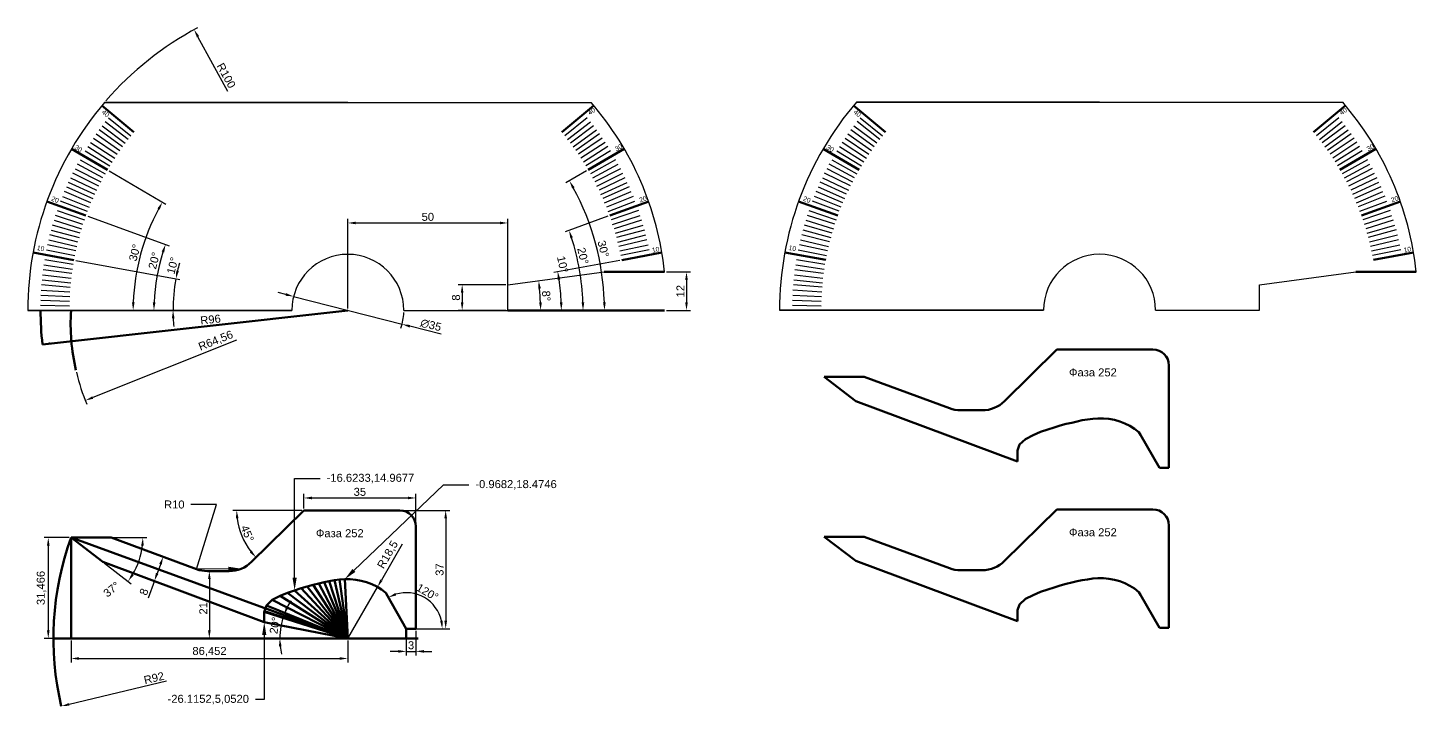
# Model space of a CAD drawing. Header units: millimetres. Extents: x 584 to 1018, y 659 to 871.
import ezdxf
from ezdxf import colors
from ezdxf.entities.mleader import LeaderData, LeaderLine
from ezdxf.math import Vec2, Vec3

# ---------------------------------------------------------------- set-up
doc = ezdxf.new("R2010")
doc.units = ezdxf.units.MM
doc.header["$PDMODE"] = 35
doc.styles.get("Standard").update_dxf_attribs({"font": 'arial.ttf'})
doc.dimstyles.new('ISO-25', dxfattribs={"dimtxt": 2.5, "dimasz": 2.5, "dimexe": 1.25, "dimexo": 0.625, "dimtad": 1, "dimtxsty": 'Standard', "dimcen": 2.5, "dimadec": 0, "dimazin": 0, "dimtfac": 1, "dimtmove": 0, "dimatfit": 3, "dimfxl": 1, "dimarcsym": 0})

# ---------------------------------------------------------------- blocks, each defined once
blk = doc.blocks.new('*D14')
at = {"color": 0, "lineweight": -2, "transparency": 16777216}
for p, q in [((670.39, 720.43), (670.39, 724.92)), ((705.39, 715.43), (705.39, 724.92)), ((672.89, 723.67), (702.89, 723.67))]:
    blk.add_line(p, q, dxfattribs=at)
at = {"color": 0, "lineweight": 50, "transparency": 16777216}
for points in [[(672.89, 724.09), (672.89, 723.25), (670.39, 723.67)], [(702.89, 724.09), (702.89, 723.25), (705.39, 723.67)]]:
    blk.add_solid(points, dxfattribs=at)
at = {"layer": 'Defpoints', "color": 0, "lineweight": 50, "transparency": 16777216}
for p in [(705.39, 723.67), (670.39, 719.8), (705.39, 714.8)]:
    blk.add_point(p, dxfattribs=at)
at = {"color": 0, "lineweight": 50, "transparency": 16777216, "insert": (687.89, 725.57), "char_height": 2.5, "attachment_point": 5}
blk.add_mtext('35', dxfattribs=at)
blk = doc.blocks.new('*D15')
at = {"color": 0, "lineweight": -2, "transparency": 16777216}
for p, q in [((701.13, 709.22), (694.64, 697.99)), ((684.13, 679.8), (693.39, 695.82))]:
    blk.add_line(p, q, dxfattribs=at)
at = {"color": 0, "lineweight": 50, "transparency": 16777216}
blk.add_solid([(694.28, 698.2), (695, 697.78), (693.39, 695.82)], dxfattribs=at)
at = {"layer": 'Defpoints', "color": 0, "lineweight": 50, "transparency": 16777216}
for p in [(693.39, 695.82), (684.13, 679.8)]:
    blk.add_point(p, dxfattribs=at)
at = {"color": 0, "lineweight": 50, "transparency": 16777216, "insert": (696.74, 705.88), "char_height": 2.5, "attachment_point": 5, "rotation": 59.9839}
blk.add_mtext('R18,5', dxfattribs=at)
blk = doc.blocks.new('*D16')
at = {"color": 0, "lineweight": -2, "transparency": 16777216}
blk.add_line((627.51, 666.38), (597.05, 659.16), dxfattribs=at)
at = {"color": 0, "lineweight": 50, "transparency": 16777216}
blk.add_solid([(596.95, 659.57), (597.14, 658.76), (594.62, 658.59)], dxfattribs=at)
at = {"layer": 'Defpoints', "color": 0, "lineweight": 50, "transparency": 16777216}
for p in [(684.13, 679.8), (594.62, 658.59)]:
    blk.add_point(p, dxfattribs=at)
at = {"color": 0, "lineweight": 50, "transparency": 16777216, "insert": (623.57, 667.4), "char_height": 2.5, "attachment_point": 5, "rotation": 13.3341}
blk.add_mtext('R92', dxfattribs=at)
blk = doc.blocks.new('*D19')
at = {"color": 0, "lineweight": -2, "transparency": 16777216}
for p, q in [((597.68, 679.18), (597.68, 672.25)), ((684.13, 679.18), (684.13, 672.25)), ((600.18, 673.5), (681.63, 673.5))]:
    blk.add_line(p, q, dxfattribs=at)
at = {"color": 0, "lineweight": 50, "transparency": 16777216}
for points in [[(600.18, 673.92), (600.18, 673.09), (597.68, 673.5)], [(681.63, 673.92), (681.63, 673.09), (684.13, 673.5)]]:
    blk.add_solid(points, dxfattribs=at)
at = {"layer": 'Defpoints', "color": 0, "lineweight": 50, "transparency": 16777216}
for p in [(597.68, 679.8), (684.13, 679.8), (684.13, 673.5)]:
    blk.add_point(p, dxfattribs=at)
at = {"color": 0, "lineweight": 50, "transparency": 16777216, "insert": (640.91, 675.63), "char_height": 2.5, "attachment_point": 5}
blk.add_mtext('86,452', dxfattribs=at)
blk = doc.blocks.new('*D22')
at = {"color": 0, "lineweight": -2, "transparency": 16777216}
for p, q in [((624.08, 706.14), (627.61, 704.85)), ((625.58, 702.93), (624.56, 700.11)), ((621.34, 698.62), (624.88, 697.33)), ((623.7, 697.76), (621.72, 692.32))]:
    blk.add_line(p, q, dxfattribs=at)
at = {"color": 0, "lineweight": 50, "transparency": 16777216}
for points in [[(625.19, 703.07), (625.98, 702.78), (626.44, 705.28)], [(624.17, 700.25), (624.95, 699.96), (623.7, 697.76)]]:
    blk.add_solid(points, dxfattribs=at)
at = {"layer": 'Defpoints', "color": 0, "lineweight": 50, "transparency": 16777216}
for p in [(623.49, 706.35), (620.75, 698.83), (623.7, 697.76)]:
    blk.add_point(p, dxfattribs=at)
at = {"color": 0, "lineweight": 50, "transparency": 16777216, "insert": (620.43, 694.34), "char_height": 2.5, "attachment_point": 5, "rotation": 69.9977}
blk.add_mtext('8', dxfattribs=at)
blk = doc.blocks.new('*D25')
at = {"color": 0, "lineweight": -2, "transparency": 16777216}
for p, q in [((610.78, 711.27), (621.35, 711.27)), ((608.09, 703.31), (616.48, 696.88))]:
    blk.add_line(p, q, dxfattribs=at)
blk.add_arc((597.68, 711.27), 22.42, 328.9669, 353.606, dxfattribs=at)
at = {"color": 0, "lineweight": 50, "transparency": 16777216}
for points in [[(619.55, 708.8), (620.38, 708.75), (620.1, 711.27)], [(617.24, 699.48), (616.55, 699.95), (615.49, 697.64)]]:
    blk.add_solid(points, dxfattribs=at)
at = {"layer": 'Defpoints', "color": 0, "lineweight": 50, "transparency": 16777216}
for p in [(597.68, 711.27), (597.68, 711.27), (610.16, 711.27), (607.59, 703.69), (619.57, 706.43)]:
    blk.add_point(p, dxfattribs=at)
at = {"color": 0, "lineweight": 50, "transparency": 16777216, "insert": (610.3, 695.09), "char_height": 2.5, "attachment_point": 5, "rotation": 37.9591}
blk.add_mtext('37°', dxfattribs=at)
blk = doc.blocks.new('*D26')
at = {"color": 0, "lineweight": -2, "transparency": 16777216}
for start, end in [(146.5185, 153.2592), (160, 180), (186.7407, 193.4815)]:
    blk.add_arc((684.13, 679.8), 21.26, start, end, dxfattribs=at)
at = {"color": 0, "lineweight": 50, "transparency": 16777216}
for points in [[(665.53, 689.21), (664.76, 689.54), (664.16, 687.08)], [(662.6, 677.28), (663.44, 677.33), (662.87, 679.8)]]:
    blk.add_solid(points, dxfattribs=at)
at = {"layer": 'Defpoints', "color": 0, "lineweight": 50, "transparency": 16777216}
for p in [(597.68, 711.27), (663.45, 684.71), (597.68, 679.8), (684.13, 679.8), (684.13, 679.8)]:
    blk.add_point(p, dxfattribs=at)
at = {"color": 0, "lineweight": 50, "transparency": 16777216, "insert": (661.32, 683.83), "char_height": 2.5, "attachment_point": 5, "rotation": 80}
blk.add_mtext('20°', dxfattribs=at)
blk = doc.blocks.new('*D28')
at = {"color": 0, "lineweight": -2, "transparency": 16777216}
for p, q in [((597.06, 711.27), (589.29, 711.27)), ((590.54, 708.77), (590.54, 682.3)), ((597.06, 679.8), (589.29, 679.8))]:
    blk.add_line(p, q, dxfattribs=at)
at = {"color": 0, "lineweight": 50, "transparency": 16777216}
for points in [[(590.13, 708.77), (590.96, 708.77), (590.54, 711.27)], [(590.13, 682.3), (590.96, 682.3), (590.54, 679.8)]]:
    blk.add_solid(points, dxfattribs=at)
at = {"layer": 'Defpoints', "color": 0, "lineweight": 50, "transparency": 16777216}
for p in [(597.68, 711.27), (590.54, 679.8), (597.69, 679.8)]:
    blk.add_point(p, dxfattribs=at)
at = {"color": 0, "lineweight": 50, "transparency": 16777216, "insert": (588.42, 695.54), "char_height": 2.5, "attachment_point": 5, "rotation": 90}
blk.add_mtext('31,466', dxfattribs=at)
blk = doc.blocks.new('*D29')
at = {"color": 0, "lineweight": -2, "transparency": 16777216}
for p, q in [((642.57, 700.81), (639.62, 700.81)), ((640.87, 698.31), (640.87, 682.3)), ((642.57, 679.8), (639.62, 679.8))]:
    blk.add_line(p, q, dxfattribs=at)
at = {"color": 0, "lineweight": 50, "transparency": 16777216}
for points in [[(640.45, 698.31), (641.28, 698.31), (640.87, 700.81)], [(640.45, 682.3), (641.28, 682.3), (640.87, 679.8)]]:
    blk.add_solid(points, dxfattribs=at)
at = {"layer": 'Defpoints', "color": 0, "lineweight": 50, "transparency": 16777216}
for p in [(643.2, 700.81), (640.87, 679.8), (643.2, 679.8)]:
    blk.add_point(p, dxfattribs=at)
at = {"color": 0, "lineweight": 50, "transparency": 16777216, "insert": (638.99, 689.19), "char_height": 2.5, "attachment_point": 5, "rotation": 90}
blk.add_mtext('21', dxfattribs=at)
blk = doc.blocks.new('*D30')
at = {"color": 0, "lineweight": -2, "transparency": 16777216}
blk.add_line((669.77, 719.8), (648.16, 719.8), dxfattribs=at)
blk.add_arc((670.39, 719.8), 20.98, 186.8315, 217.7675, dxfattribs=at)
at = {"color": 0, "lineweight": 50, "transparency": 16777216}
for points in [[(649.14, 717.28), (649.98, 717.33), (649.41, 719.8)], [(654.12, 707.23), (653.49, 706.68), (655.45, 705.07)]]:
    blk.add_solid(points, dxfattribs=at)
at = {"layer": 'Defpoints', "color": 0, "lineweight": 50, "transparency": 16777216}
for p in [(670.39, 719.8), (670.39, 719.8), (700.39, 719.8), (650.11, 714.42), (654.05, 703.69)]:
    blk.add_point(p, dxfattribs=at)
at = {"color": 0, "lineweight": 50, "transparency": 16777216, "insert": (652.73, 712.56), "char_height": 2.5, "attachment_point": 5, "rotation": 292.2995}
blk.add_mtext('45°', dxfattribs=at)
blk = doc.blocks.new('*D31')
at = {"color": 0, "lineweight": -2, "transparency": 16777216}
blk.add_line((646.67, 850.74), (637.32, 867.83), dxfattribs=at)
blk.add_arc((684.13, 782.3), 100, 117.9794, 139.1003, dxfattribs=at)
at = {"color": 0, "lineweight": 50, "transparency": 16777216}
blk.add_solid([(637.69, 868.03), (636.95, 867.63), (636.12, 870.02)], dxfattribs=at)
at = {"layer": 'Defpoints', "color": 0, "lineweight": 50, "transparency": 16777216}
for p in [(636.12, 870.02), (684.13, 782.3)]:
    blk.add_point(p, dxfattribs=at)
at = {"color": 0, "lineweight": 50, "transparency": 16777216, "insert": (646.14, 855.67), "char_height": 2.5, "attachment_point": 5, "rotation": 298.6956}
blk.add_mtext('R100', dxfattribs=at)
blk = doc.blocks.new('*D32')
at = {"color": 0, "lineweight": -2, "transparency": 16777216}
blk.add_line((645.03, 777.94), (591.21, 771.94), dxfattribs=at)
at = {"color": 0, "lineweight": 50, "transparency": 16777216}
blk.add_solid([(591.16, 772.36), (591.26, 771.53), (588.73, 771.67)], dxfattribs=at)
at = {"layer": 'Defpoints', "color": 0, "lineweight": 50, "transparency": 16777216}
for p in [(684.13, 782.3), (588.73, 771.67)]:
    blk.add_point(p, dxfattribs=at)
at = {"color": 0, "lineweight": 50, "transparency": 16777216, "insert": (641.23, 779.43), "char_height": 2.5, "attachment_point": 5, "rotation": 6.362}
blk.add_mtext('R96', dxfattribs=at)
blk = doc.blocks.new('*D34')
at = {"color": 0, "lineweight": -2, "transparency": 16777216}
blk.add_line((649.32, 772.96), (604.45, 755.06), dxfattribs=at)
blk.add_arc((662.09, 778.05), 64.56, 193.5183, 202.8576, dxfattribs=at)
at = {"color": 0, "lineweight": 50, "transparency": 16777216}
blk.add_solid([(604.29, 755.44), (604.6, 754.67), (602.13, 754.13)], dxfattribs=at)
at = {"layer": 'Defpoints', "color": 0, "lineweight": 50, "transparency": 16777216}
for p in [(662.09, 778.05), (602.13, 754.13)]:
    blk.add_point(p, dxfattribs=at)
at = {"color": 0, "lineweight": 50, "transparency": 16777216, "insert": (642.92, 772.7), "char_height": 2.5, "attachment_point": 5, "rotation": 21.7483}
blk.add_mtext('R64,56', dxfattribs=at)
blk = doc.blocks.new('*D35')
at = {"color": 0, "lineweight": -2, "transparency": 16777216}
for p, q in [((664.76, 787.27), (662.34, 787.89)), ((667.18, 786.65), (701.09, 777.96)), ((713.26, 774.84), (703.51, 777.34))]:
    blk.add_line(p, q, dxfattribs=at)
blk.add_arc((684.13, 782.3), 17.5, 341.5393, 357.9537, dxfattribs=at)
at = {"color": 0, "lineweight": 50, "transparency": 16777216}
for points in [[(664.86, 787.67), (664.66, 786.86), (667.18, 786.65)], [(703.61, 777.74), (703.41, 776.94), (701.09, 777.96)]]:
    blk.add_solid(points, dxfattribs=at)
at = {"layer": 'Defpoints', "color": 0, "lineweight": 50, "transparency": 16777216}
for p in [(667.18, 786.65), (701.09, 777.96)]:
    blk.add_point(p, dxfattribs=at)
at = {"color": 0, "lineweight": 50, "transparency": 16777216, "insert": (710.09, 777.69), "char_height": 2.5, "attachment_point": 5, "rotation": 345.6319}
blk.add_mtext('∅35', dxfattribs=at)
blk = doc.blocks.new('*D36')
at = {"color": 0, "lineweight": -2, "transparency": 16777216}
for p, q in [((684.13, 782.93), (684.13, 810.86)), ((686.63, 809.61), (731.63, 809.61)), ((734.13, 782.93), (734.13, 810.86))]:
    blk.add_line(p, q, dxfattribs=at)
at = {"color": 0, "lineweight": 50, "transparency": 16777216}
for points in [[(686.63, 810.03), (686.63, 809.19), (684.13, 809.61)], [(731.63, 810.03), (731.63, 809.19), (734.13, 809.61)]]:
    blk.add_solid(points, dxfattribs=at)
at = {"layer": 'Defpoints', "color": 0, "lineweight": 50, "transparency": 16777216}
for p in [(734.13, 809.61), (684.13, 782.3), (734.13, 782.3)]:
    blk.add_point(p, dxfattribs=at)
at = {"color": 0, "lineweight": 50, "transparency": 16777216, "insert": (709.13, 811.51), "char_height": 2.5, "attachment_point": 5}
blk.add_mtext('50', dxfattribs=at)
blk = doc.blocks.new('*D37')
at = {"color": 0, "lineweight": -2, "transparency": 16777216}
for p, q in [((733.51, 790.3), (718.61, 790.3)), ((719.86, 787.8), (719.86, 784.8)), ((733.51, 782.3), (718.61, 782.3))]:
    blk.add_line(p, q, dxfattribs=at)
at = {"color": 0, "lineweight": 50, "transparency": 16777216}
for points in [[(719.44, 787.8), (720.27, 787.8), (719.86, 790.3)], [(719.44, 784.8), (720.27, 784.8), (719.86, 782.3)]]:
    blk.add_solid(points, dxfattribs=at)
at = {"layer": 'Defpoints', "color": 0, "lineweight": 50, "transparency": 16777216}
for p in [(734.13, 790.3), (719.86, 782.3), (734.13, 782.3)]:
    blk.add_point(p, dxfattribs=at)
at = {"color": 0, "lineweight": 50, "transparency": 16777216, "insert": (717.95, 786.3), "char_height": 2.5, "attachment_point": 5, "rotation": 90}
blk.add_mtext('8', dxfattribs=at)
blk = doc.blocks.new('*D42')
at = {"color": 0, "lineweight": -2, "transparency": 16777216}
blk.add_arc((673.99, 782.3), 70.38, 2.0353, 5.5418, dxfattribs=at)
at = {"color": 0, "lineweight": 50, "transparency": 16777216}
for points in [[(743.63, 789.05), (744.46, 789.15), (743.76, 791.58)], [(744.75, 784.81), (743.91, 784.8), (744.38, 782.3)]]:
    blk.add_solid(points, dxfattribs=at)
at = {"layer": 'Defpoints', "color": 0, "lineweight": 50, "transparency": 16777216}
for p in [(764.21, 794.3), (734.13, 790.3), (744.1, 788.5), (734.13, 782.3), (783.08, 782.3)]:
    blk.add_point(p, dxfattribs=at)
at = {"color": 0, "lineweight": 50, "transparency": 16777216, "insert": (746.14, 786.81), "char_height": 2.5, "attachment_point": 5, "rotation": 273.5706}
blk.add_mtext('8°', dxfattribs=at)
blk = doc.blocks.new('*D43')
at = {"color": 0, "lineweight": -2, "transparency": 16777216}
for p, q in [((783.7, 794.3), (791.2, 794.3)), ((789.95, 791.8), (789.95, 784.8)), ((783.7, 782.3), (791.2, 782.3))]:
    blk.add_line(p, q, dxfattribs=at)
at = {"color": 0, "lineweight": 50, "transparency": 16777216}
for points in [[(789.54, 791.8), (790.37, 791.8), (789.95, 794.3)], [(789.54, 784.8), (790.37, 784.8), (789.95, 782.3)]]:
    blk.add_solid(points, dxfattribs=at)
at = {"layer": 'Defpoints', "color": 0, "lineweight": 50, "transparency": 16777216}
for p in [(783.08, 794.3), (783.08, 782.3), (789.95, 782.3)]:
    blk.add_point(p, dxfattribs=at)
at = {"color": 0, "lineweight": 50, "transparency": 16777216, "insert": (788.07, 788.3), "char_height": 2.5, "attachment_point": 5, "rotation": 90}
blk.add_mtext('12', dxfattribs=at)
blk = doc.blocks.new('*D44')
at = {"color": 0, "lineweight": -2, "transparency": 16777216}
blk.add_line((769.09, 797.92), (748.52, 794.14), dxfattribs=at)
blk.add_arc((684.13, 782.3), 66.71, 2.1472, 8.2701, dxfattribs=at)
at = {"color": 0, "lineweight": 50, "transparency": 16777216}
for points in [[(749.74, 791.83), (750.57, 791.97), (749.75, 794.37)], [(751.22, 784.81), (750.39, 784.8), (750.85, 782.3)]]:
    blk.add_solid(points, dxfattribs=at)
at = {"layer": 'Defpoints', "color": 0, "lineweight": 50, "transparency": 16777216}
for p in [(782.25, 800.34), (769.7, 798.03), (750.73, 786.34), (734.13, 782.3), (783.08, 782.3)]:
    blk.add_point(p, dxfattribs=at)
at = {"color": 0, "lineweight": 50, "transparency": 16777216, "insert": (751.23, 796.66), "char_height": 2.5, "attachment_point": 5, "rotation": 282.0767}
blk.add_mtext('10°', dxfattribs=at)
blk = doc.blocks.new('*D45')
at = {"color": 0, "lineweight": -2, "transparency": 16777216}
blk.add_line((765.36, 811.69), (752.07, 806.88), dxfattribs=at)
blk.add_arc((684.13, 782.3), 73.5, 1.949, 17.9385, dxfattribs=at)
at = {"color": 0, "lineweight": 50, "transparency": 16777216}
for points in [[(753.66, 804.81), (754.45, 805.08), (753.25, 807.31)], [(758.01, 784.81), (757.17, 784.8), (757.63, 782.3)]]:
    blk.add_solid(points, dxfattribs=at)
at = {"layer": 'Defpoints', "color": 0, "lineweight": 50, "transparency": 16777216}
for p in [(778.17, 816.32), (765.95, 811.9), (757.14, 790.79), (734.13, 782.3), (783.08, 782.3)]:
    blk.add_point(p, dxfattribs=at)
at = {"color": 0, "lineweight": 50, "transparency": 16777216, "insert": (757.59, 799.32), "char_height": 2.5, "attachment_point": 5, "rotation": 283.0418}
blk.add_mtext('20°', dxfattribs=at)
blk = doc.blocks.new('*D46')
at = {"color": 0, "lineweight": -2, "transparency": 16777216}
blk.add_line((758.71, 825.89), (752.29, 822.14), dxfattribs=at)
blk.add_arc((684.13, 782.3), 80.19, 1.7862, 28.5186, dxfattribs=at)
at = {"color": 0, "lineweight": 50, "transparency": 16777216}
for points in [[(754.23, 820.39), (754.96, 820.8), (753.37, 822.77)], [(764.71, 784.81), (763.87, 784.8), (764.33, 782.3)]]:
    blk.add_solid(points, dxfattribs=at)
at = {"layer": 'Defpoints', "color": 0, "lineweight": 50, "transparency": 16777216}
for p in [(770.47, 832.76), (759.25, 826.2), (759.39, 810), (734.13, 782.3), (783.08, 782.3)]:
    blk.add_point(p, dxfattribs=at)
at = {"color": 0, "lineweight": 50, "transparency": 16777216, "insert": (763.95, 801.51), "char_height": 2.5, "attachment_point": 5, "rotation": 283.5279}
blk.add_mtext('30°', dxfattribs=at)
blk = doc.blocks.new('*D47')
at = {"color": 0, "lineweight": -2, "transparency": 16777216}
blk.add_line((599.18, 797.92), (631.65, 791.95), dxfattribs=at)
for start, end in [(164.3365, 166.9596), (169.5827, 180), (182.6231, 185.2462)]:
    blk.add_arc((684.13, 782.3), 54.61, start, end, dxfattribs=at)
at = {"color": 0, "lineweight": 50, "transparency": 16777216}
for points in [[(631.34, 794.54), (630.52, 794.71), (630.42, 792.18)], [(629.16, 779.79), (630, 779.81), (629.52, 782.3)]]:
    blk.add_solid(points, dxfattribs=at)
at = {"layer": 'Defpoints', "color": 0, "lineweight": 50, "transparency": 16777216}
for p in [(585.78, 800.39), (598.57, 798.03), (629.62, 785.61), (584.13, 782.3), (666.63, 782.3)]:
    blk.add_point(p, dxfattribs=at)
at = {"color": 0, "lineweight": 50, "transparency": 16777216, "insert": (629.38, 796.29), "char_height": 2.5, "attachment_point": 5, "rotation": 75.6751}
blk.add_mtext('10°', dxfattribs=at)
blk = doc.blocks.new('*D48')
at = {"color": 0, "lineweight": -2, "transparency": 16777216}
blk.add_line((602.91, 811.69), (628.35, 802.48), dxfattribs=at)
blk.add_arc((684.13, 782.3), 60.57, 162.4773, 177.6351, dxfattribs=at)
at = {"color": 0, "lineweight": 50, "transparency": 16777216}
for points in [[(625.98, 800.67), (626.77, 800.41), (627.17, 802.91)], [(624.03, 784.79), (623.2, 784.81), (623.56, 782.3)]]:
    blk.add_solid(points, dxfattribs=at)
at = {"layer": 'Defpoints', "color": 0, "lineweight": 50, "transparency": 16777216}
for p in [(590.1, 816.32), (602.32, 811.9), (623.97, 789.3), (584.13, 782.3), (666.63, 782.3)]:
    blk.add_point(p, dxfattribs=at)
at = {"color": 0, "lineweight": 50, "transparency": 16777216, "insert": (623.62, 797.84), "char_height": 2.5, "attachment_point": 5, "rotation": 75.5974}
blk.add_mtext('20°', dxfattribs=at)
blk = doc.blocks.new('*D49')
at = {"color": 0, "lineweight": -2, "transparency": 16777216}
blk.add_line((609.56, 825.89), (627.3, 815.52), dxfattribs=at)
blk.add_arc((684.13, 782.3), 67.08, 151.8307, 177.8644, dxfattribs=at)
at = {"color": 0, "lineweight": 50, "transparency": 16777216}
for points in [[(624.64, 814.17), (625.37, 813.77), (626.22, 816.15)], [(617.52, 784.8), (616.69, 784.81), (617.06, 782.3)]]:
    blk.add_solid(points, dxfattribs=at)
at = {"layer": 'Defpoints', "color": 0, "lineweight": 50, "transparency": 16777216}
for p in [(597.8, 832.76), (609.02, 826.2), (621.18, 805.47), (584.13, 782.3), (666.63, 782.3)]:
    blk.add_point(p, dxfattribs=at)
at = {"color": 0, "lineweight": 50, "transparency": 16777216, "insert": (617.55, 800.33), "char_height": 2.5, "attachment_point": 5, "rotation": 74.8476}
blk.add_mtext('30°', dxfattribs=at)
blk = doc.blocks.new('*D104')
at = {"color": 0, "lineweight": -2, "transparency": 16777216}
for p, q in [((702.39, 682.18), (702.39, 674.48)), ((705.39, 682.18), (705.39, 674.48)), ((699.89, 675.73), (697.39, 675.73)), ((702.39, 675.73), (705.39, 675.73)), ((707.89, 675.73), (710.39, 675.73))]:
    blk.add_line(p, q, dxfattribs=at)
at = {"color": 0, "lineweight": 50, "transparency": 16777216}
for points in [[(699.89, 676.14), (699.89, 675.31), (702.39, 675.73)], [(707.89, 676.14), (707.89, 675.31), (705.39, 675.73)]]:
    blk.add_solid(points, dxfattribs=at)
at = {"layer": 'Defpoints', "color": 0, "lineweight": 50, "transparency": 16777216}
for p in [(702.39, 682.8), (705.39, 682.8), (705.39, 675.73)]:
    blk.add_point(p, dxfattribs=at)
at = {"color": 0, "lineweight": 50, "transparency": 16777216, "insert": (703.89, 677.63), "char_height": 2.5, "attachment_point": 5}
blk.add_mtext('3', dxfattribs=at)
blk = doc.blocks.new('*D105')
at = {"color": 0, "lineweight": -2, "transparency": 16777216}
for p, q in [((701.02, 719.8), (715.96, 719.8)), ((714.71, 717.3), (714.71, 685.3)), ((703.02, 682.8), (715.96, 682.8))]:
    blk.add_line(p, q, dxfattribs=at)
at = {"color": 0, "lineweight": 50, "transparency": 16777216}
for points in [[(714.29, 717.3), (715.13, 717.3), (714.71, 719.8)], [(714.29, 685.3), (715.13, 685.3), (714.71, 682.8)]]:
    blk.add_solid(points, dxfattribs=at)
at = {"layer": 'Defpoints', "color": 0, "lineweight": 50, "transparency": 16777216}
for p in [(700.39, 719.8), (702.39, 682.8), (714.71, 682.8)]:
    blk.add_point(p, dxfattribs=at)
at = {"color": 0, "lineweight": 50, "transparency": 16777216, "insert": (712.81, 701.3), "char_height": 2.5, "attachment_point": 5, "rotation": 90}
blk.add_mtext('37', dxfattribs=at)
blk = doc.blocks.new('*D106')
at = {"color": 0, "lineweight": -2, "transparency": 16777216}
blk.add_line((706.02, 682.8), (714.91, 682.8), dxfattribs=at)
blk.add_arc((702.39, 682.8), 11.27, 12.7333, 106.945, dxfattribs=at)
at = {"color": 0, "lineweight": 50, "transparency": 16777216}
for points in [[(699.27, 693.2), (698.94, 693.97), (696.81, 692.6)], [(713.8, 685.33), (712.97, 685.24), (713.66, 682.8)]]:
    blk.add_solid(points, dxfattribs=at)
at = {"layer": 'Defpoints', "color": 0, "lineweight": 50, "transparency": 16777216}
for p in [(696.5, 693.14), (711.04, 690.03), (702.39, 682.8), (702.39, 682.8), (705.39, 682.8)]:
    blk.add_point(p, dxfattribs=at)
at = {"color": 0, "lineweight": 50, "transparency": 16777216, "insert": (709.01, 694.19), "char_height": 2.5, "attachment_point": 5, "rotation": 329.8392}
blk.add_mtext('120°', dxfattribs=at)

msp = doc.modelspace()

# ---------------------------------------------------------------- linework, layer by layer
at = {"lineweight": 50}
for p, q in [((617.27, 837.9639), (607.2787, 846.281)), ((750.9998, 837.9639), (760.9911, 846.281)), ((852.1451, 837.9853), (842.1537, 846.3024)), ((985.8748, 837.9853), (995.8662, 846.3024)), ((597.7996, 832.7634), (609.0232, 826.2036)), ((770.4702, 832.7634), (759.2466, 826.2036)), ((832.6746, 832.7849), (843.8982, 826.2251)), ((1005.3453, 832.7849), (994.1217, 826.2251)), ((590.0987, 816.3209), (602.3234, 811.8987)), ((778.1711, 816.3209), (765.9464, 811.8987)), ((824.9737, 816.3424), (837.1984, 811.9201)), ((1013.0462, 816.3424), (1000.8215, 811.9201)), ((585.7832, 800.385), (598.5689, 798.0344)), ((782.2505, 800.3416), (769.7009, 798.0344)), ((820.6583, 800.4065), (833.444, 798.0558)), ((1017.1256, 800.363), (1004.5759, 798.0558)), ((783.0766, 794.3034), (764.2053, 794.3034)), ((1017.9516, 794.3249), (999.0804, 794.3249)), ((684.1349, 782.3034), (588.7261, 771.6656)), ((734.1349, 782.3034), (783.0766, 782.3034)), ((905.6952, 770.0658), (889.3554, 753.953)), ((935.6952, 770.0658), (905.6952, 770.0658)), ((940.6952, 733.0658), (940.6952, 765.0658)), ((832.9881, 761.5318), (845.4627, 761.5314)), ((832.9881, 761.5318), (842.8939, 753.9513)), ((845.4627, 761.5314), (872.1249, 751.6919)), ((842.8939, 753.9513), (893.3249, 735.1178)), ((881.4208, 751.0734), (875.5871, 751.0734)), ((881.4208, 751.0734), (882.334, 751.0734)), ((906.7481, 746.3108), (904.8626, 745.6982)), ((908.5764, 746.7945), (906.7481, 746.3108)), ((906.7481, 746.3108), (906.7481, 746.3108)), ((910.33, 747.1993), (908.5764, 746.7945)), ((912.0034, 747.5856), (910.33, 747.1993)), ((913.6211, 747.9751), (912.0034, 747.5856)), ((915.2525, 748.2044), (913.6211, 747.9751)), ((916.8591, 748.4302), (915.2525, 748.2044)), ((918.4719, 748.5404), (916.8591, 748.4302)), ((895.8255, 742.098), (894.0235, 740.3348)), ((898.2518, 743.3057), (895.8255, 742.098)), ((900.5664, 744.2882), (898.2518, 743.3057)), ((902.8168, 745.0335), (900.5664, 744.2882)), ((904.8626, 745.6982), (902.8168, 745.0335)), ((931.8061, 743.3996), (931.3257, 744.2427)), ((937.6952, 733.0658), (931.8061, 743.3996)), ((893.3691, 738.5368), (893.3249, 738.3069)), ((893.3249, 738.3069), (893.3249, 735.1178)), ((894.0235, 740.3348), (893.3691, 738.5368)), ((937.6952, 733.0658), (937.6952, 733.0658)), ((937.6952, 733.0658), (937.6952, 733.0658)), ((937.6952, 733.0658), (937.6952, 733.0658)), ((937.6952, 733.0658), (937.6952, 733.0658)), ((937.6952, 733.0658), (937.6952, 733.0658)), ((937.6952, 733.0658), (937.6952, 733.0658)), ((937.6952, 733.0658), (937.6952, 733.0658)), ((937.6952, 733.0658), (940.6952, 733.0658)), ((937.6952, 733.0658), (940.6952, 733.0658)), ((670.39, 719.8034), (654.0502, 703.6907)), ((700.39, 719.8034), (670.39, 719.8034)), ((905.6952, 720.0998), (889.3554, 703.987)), ((935.6952, 720.0998), (905.6952, 720.0998)), ((705.39, 682.8034), (705.39, 714.8034)), ((832.9881, 711.5658), (845.4627, 711.5654)), ((832.9881, 711.5658), (842.8939, 703.9853)), ((845.4627, 711.5654), (872.1249, 701.7259)), ((940.6952, 683.0998), (940.6952, 715.0998)), ((597.6829, 711.2694), (610.1575, 711.269)), ((597.6829, 711.2694), (607.5887, 703.6889)), ((597.6829, 711.2694), (684.1349, 679.8034)), ((597.6829, 679.8034), (597.6829, 711.2694)), ((610.1575, 711.269), (636.8197, 701.4295)), ((607.5887, 703.6889), (658.0197, 684.8554)), ((842.8939, 703.9853), (893.3249, 685.1518)), ((646.1156, 700.811), (640.2819, 700.811)), ((646.1156, 700.811), (647.0288, 700.811)), ((881.4208, 701.1074), (875.5871, 701.1074)), ((881.4208, 701.1074), (882.334, 701.1074)), ((916.8591, 698.4642), (915.2525, 698.2384)), ((918.4719, 698.5744), (916.8591, 698.4642)), ((667.5116, 694.7711), (665.2612, 694.0258)), ((669.5574, 695.4358), (667.5116, 694.7711)), ((684.1349, 679.8034), (667.5116, 694.7711)), ((671.4429, 696.0484), (669.5574, 695.4358)), ((684.1349, 679.8034), (669.5574, 695.4358)), ((673.2712, 696.5321), (671.4429, 696.0484)), ((684.1349, 679.8034), (671.4429, 696.0484)), ((671.4429, 696.0484), (671.4429, 696.0484)), ((675.0248, 696.9369), (673.2712, 696.5321)), ((684.1349, 679.8034), (673.2712, 696.5321)), ((676.6982, 697.3232), (675.0248, 696.9369)), ((684.1349, 679.8034), (675.0248, 696.9369)), ((678.3159, 697.7127), (676.6982, 697.3232)), ((684.1349, 679.8034), (676.6982, 697.3232)), ((679.9473, 697.942), (678.3159, 697.7127)), ((684.1349, 679.8034), (678.3207, 697.6978)), ((681.5539, 698.1678), (679.9473, 697.942)), ((684.1349, 679.8034), (679.9473, 697.942)), ((683.1667, 698.2781), (681.5539, 698.1678)), ((684.1349, 679.8034), (681.5539, 698.1678)), ((684.1349, 679.8034), (683.1667, 698.2781)), ((684.1349, 679.8034), (683.1667, 698.278)), ((900.5664, 694.3222), (898.2518, 693.3397)), ((902.8168, 695.0675), (900.5664, 694.3222)), ((904.8626, 695.7322), (902.8168, 695.0675)), ((906.7481, 696.3448), (904.8626, 695.7322)), ((908.5764, 696.8285), (906.7481, 696.3448)), ((906.7481, 696.3448), (906.7481, 696.3448)), ((910.33, 697.2333), (908.5764, 696.8285)), ((912.0034, 697.6196), (910.33, 697.2333)), ((913.6211, 698.0091), (912.0034, 697.6196)), ((915.2525, 698.2384), (913.6211, 698.0091)), ((931.8061, 693.4336), (931.3257, 694.2767)), ((658.7183, 690.0724), (658.0639, 688.2744)), ((660.5203, 691.8356), (658.7183, 690.0724)), ((684.1349, 679.8034), (658.7183, 690.0724)), ((662.9466, 693.0433), (660.5203, 691.8356)), ((684.1349, 679.8034), (660.5203, 691.8356)), ((665.2612, 694.0258), (662.9466, 693.0433)), ((684.1349, 679.8034), (662.9466, 693.0433)), ((684.1349, 679.8034), (665.2612, 694.0258)), ((696.5009, 693.1372), (696.0205, 693.9803)), ((702.39, 682.8034), (696.5009, 693.1372)), ((894.0235, 690.3688), (893.3691, 688.5708)), ((895.8255, 692.132), (894.0235, 690.3688)), ((898.2518, 693.3397), (895.8255, 692.132)), ((937.6952, 683.0998), (931.8061, 693.4336)), ((658.0639, 688.2744), (658.0197, 688.0445)), ((684.1349, 679.8034), (658.0197, 688.0445)), ((658.0197, 688.0445), (658.0197, 684.8554)), ((684.1349, 679.8034), (658.0639, 688.2744)), ((684.1349, 679.8034), (658.2934, 689.209)), ((893.3691, 688.5708), (893.3249, 688.3409)), ((893.3249, 688.3409), (893.3249, 685.1518)), ((684.1349, 679.8034), (658.0197, 684.8554)), ((702.39, 682.8034), (702.39, 682.8034)), ((702.39, 682.8034), (702.39, 682.8034)), ((702.39, 682.8034), (702.39, 682.8034)), ((702.39, 682.8034), (702.39, 682.8034)), ((702.39, 682.8034), (702.39, 682.8034)), ((702.39, 682.8034), (702.39, 682.8034)), ((702.39, 682.8034), (702.39, 682.8034)), ((702.39, 682.8034), (705.39, 682.8034)), ((702.39, 682.8034), (705.39, 682.8034)), ((702.39, 682.8034), (702.39, 679.8034)), ((937.6952, 683.0998), (937.6952, 683.0998)), ((937.6952, 683.0998), (937.6952, 683.0998)), ((937.6952, 683.0998), (937.6952, 683.0998)), ((937.6952, 683.0998), (937.6952, 683.0998)), ((937.6952, 683.0998), (937.6952, 683.0998)), ((937.6952, 683.0998), (937.6952, 683.0998)), ((937.6952, 683.0998), (937.6952, 683.0998)), ((937.6952, 683.0998), (940.6952, 683.0998)), ((937.6952, 683.0998), (940.6952, 683.0998)), ((706.1349, 679.8034), (592.1349, 679.8034)), ((684.1349, 679.8034), (597.6829, 679.8034)), ((597.6879, 679.8034), (684.1349, 679.8034)), ((684.1349, 679.8034), (597.6879, 679.8034)), ((597.6879, 679.8034), (684.1349, 679.8034)), ((684.1349, 679.8034), (597.6879, 679.8034))]:
    msp.add_line(p, q, dxfattribs=at)
for p, q in [((684.1349, 847.3034), (608.1415, 847.3034)), ((608.1415, 847.3034), (760.1283, 847.3034)), ((919.0099, 847.3249), (843.0165, 847.3249)), ((843.0165, 847.3249), (995.0034, 847.3249)), ((609.3479, 842.494), (616.3592, 836.8511)), ((758.9219, 842.494), (751.9106, 836.8511)), ((844.223, 842.5154), (851.2342, 836.8726)), ((993.7969, 842.5154), (986.7857, 836.8726)), ((605.5347, 837.4216), (612.9035, 832.2542)), ((613.7388, 833.4247), (606.4564, 838.7131)), ((607.3994, 839.9893), (614.5933, 834.5813)), ((615.4669, 835.7235), (608.3633, 841.2497)), ((752.8029, 835.7235), (759.9065, 841.2497)), ((760.8704, 839.9893), (753.6765, 834.5813)), ((754.531, 833.4247), (761.8134, 838.7131)), ((762.7351, 837.4216), (755.3663, 832.2542)), ((840.4098, 837.443), (847.7785, 832.2757)), ((848.6138, 833.4462), (841.3315, 838.7346)), ((842.2744, 840.0107), (849.4684, 834.6027)), ((850.3419, 835.7449), (843.2383, 841.2712)), ((987.678, 835.7449), (994.7816, 841.2712)), ((995.7455, 840.0107), (988.5515, 834.6027)), ((989.4061, 833.4462), (996.6884, 838.7346)), ((997.6101, 837.443), (990.2414, 832.2757)), ((602.8993, 833.4579), (610.5152, 828.6622)), ((603.7559, 834.7936), (611.2915, 829.8727)), ((604.6345, 836.1149), (612.0876, 831.0701)), ((763.6354, 836.1149), (756.1822, 831.0701)), ((764.5139, 834.7936), (756.9784, 829.8727)), ((765.3705, 833.4579), (757.7546, 828.6622)), ((837.7744, 833.4794), (845.3902, 828.6836)), ((838.631, 834.8151), (846.1665, 829.8941)), ((839.5095, 836.1364), (846.9627, 831.0916)), ((998.5104, 836.1364), (991.0572, 831.0916)), ((999.3889, 834.8151), (991.8534, 829.8941)), ((1000.2455, 833.4794), (992.6297, 828.6836)), ((600.4637, 829.3686), (608.3079, 824.9562)), ((602.065, 832.1083), (609.759, 827.4391)), ((766.2048, 832.1083), (758.5108, 827.4391)), ((767.8061, 829.3686), (759.962, 824.9562)), ((835.3387, 829.39), (843.1829, 824.9776)), ((836.94, 832.1297), (844.6341, 827.4605)), ((1001.0799, 832.1297), (993.3858, 827.4605)), ((1002.6812, 829.39), (994.837, 824.9776)), ((606.2869, 821.1453), (598.2337, 825.1635)), ((598.9538, 826.5774), (606.9396, 822.4267)), ((607.6063, 823.6843), (599.6972, 827.9792)), ((760.6635, 823.6843), (768.5726, 827.9792)), ((769.316, 826.5774), (761.3303, 822.4267)), ((761.9829, 821.1453), (770.0361, 825.1635)), ((841.162, 821.1668), (833.1087, 825.1849)), ((833.8289, 826.5988), (841.8146, 822.4482)), ((842.4814, 823.7058), (834.5723, 828.0007)), ((995.5385, 823.7058), (1003.4476, 828.0007)), ((1004.191, 826.5988), (996.2053, 822.4482)), ((996.8579, 821.1668), (1004.9112, 825.1849)), ((596.2149, 820.853), (604.4574, 817.239)), ((605.0457, 818.5511), (596.8641, 822.3009)), ((597.537, 823.7379), (605.6556, 819.8534)), ((770.7328, 823.7379), (762.6142, 819.8534)), ((763.2241, 818.5511), (771.4058, 822.3009)), ((772.0549, 820.853), (763.8124, 817.239)), ((831.0899, 820.8745), (839.3324, 817.2605)), ((839.9207, 818.5726), (831.7391, 822.3223)), ((832.4121, 823.7593), (840.5306, 819.8748)), ((1005.6078, 823.7593), (997.4893, 819.8748)), ((998.0992, 818.5726), (1006.2808, 822.3223)), ((1006.93, 820.8745), (998.6875, 817.2605)), ((602.8237, 813.2468), (594.4122, 816.4478)), ((594.9888, 817.9261), (603.3463, 814.5865)), ((603.8909, 815.9173), (595.5898, 819.3946)), ((764.3789, 815.9173), (772.6801, 819.3946)), ((773.281, 817.9261), (764.9236, 814.5865)), ((765.4461, 813.2468), (773.8576, 816.4478)), ((837.6988, 813.2682), (829.2873, 816.4693)), ((829.8639, 817.9475), (838.2213, 814.6079)), ((838.7659, 815.9388), (830.4648, 819.4161)), ((999.254, 815.9388), (1007.5551, 819.4161)), ((1008.156, 817.9475), (999.7986, 814.6079)), ((1000.3211, 813.2682), (1008.7326, 816.4693)), ((601.3899, 809.1785), (592.8301, 811.9587)), ((593.3327, 813.4637), (601.8454, 810.5424)), ((774.9371, 813.4637), (766.4244, 810.5424)), ((766.8799, 809.1785), (775.4397, 811.9587)), ((836.265, 809.1999), (827.7052, 811.9801)), ((828.2078, 813.4852), (836.7205, 810.5639)), ((1009.8121, 813.4852), (1001.2994, 810.5639)), ((1001.7549, 809.1999), (1010.3147, 811.9801)), ((591.4724, 807.3966), (600.1596, 805.0441)), ((600.5469, 806.429), (591.8998, 808.9247)), ((592.3524, 810.4455), (600.957, 807.8072)), ((775.9174, 810.4455), (767.3128, 807.8072)), ((767.7229, 806.429), (776.37, 808.9247)), ((776.7974, 807.3966), (768.1103, 805.0441)), ((826.3475, 807.4181), (835.0346, 805.0656)), ((835.4219, 806.4504), (826.7749, 808.9462)), ((827.2275, 810.467), (835.8321, 807.8287)), ((1010.7924, 810.467), (1002.1878, 807.8287)), ((1002.598, 806.4504), (1011.245, 808.9462)), ((1011.6724, 807.4181), (1002.9853, 805.0656)), ((599.1356, 800.8539), (590.3426, 802.7729)), ((590.6937, 804.3203), (599.4538, 802.2562)), ((599.7952, 803.6531), (591.0704, 805.8617)), ((768.4746, 803.6531), (777.1994, 805.8617)), ((777.5761, 804.3203), (768.816, 802.2562)), ((769.1342, 800.8539), (777.9272, 802.7729)), ((834.0107, 800.8753), (825.2176, 802.7943)), ((825.5688, 804.3417), (834.3289, 802.2777)), ((834.6702, 803.6745), (825.9454, 805.8831)), ((1003.3497, 803.6745), (1012.0745, 805.8831)), ((1012.4511, 804.3417), (1003.691, 802.2777)), ((1004.0092, 800.8753), (1012.8023, 802.7943)), ((590.0171, 801.2199), (598.8406, 799.4465)), ((778.2527, 801.2199), (769.4292, 799.4465)), ((824.8921, 801.2413), (833.7157, 799.4679)), ((1013.1278, 801.2413), (1004.3042, 799.4679)), ((597.8944, 793.7739), (588.9729, 794.9605)), ((589.1951, 796.5316), (598.0957, 795.1977)), ((598.3206, 796.618), (589.4433, 798.0988)), ((734.1349, 790.3034), (764.2053, 794.3034)), ((832.7694, 793.7954), (823.848, 794.982)), ((824.0702, 796.5531), (832.9708, 795.2192)), ((833.1957, 796.6395), (824.3183, 798.1203)), ((969.0099, 790.3249), (999.0804, 794.3249)), ((597.4318, 789.4852), (588.4626, 790.2282)), ((588.6066, 791.8084), (597.5624, 790.9173)), ((588.7768, 793.386), (597.7166, 792.347)), ((734.1349, 782.3034), (734.1349, 790.3034)), ((832.3069, 789.5067), (823.3376, 790.2496)), ((823.4816, 791.8298), (832.4374, 790.9387)), ((823.6518, 793.4074), (832.5916, 792.3684)), ((969.0099, 782.3249), (969.0099, 790.3249)), ((588.1874, 785.4764), (597.1824, 785.1789)), ((588.2529, 787.0618), (597.2418, 786.6157)), ((588.3446, 788.6458), (597.325, 788.0512)), ((823.0624, 785.4978), (832.0575, 785.2003)), ((823.1279, 787.0832), (832.1169, 786.6371)), ((823.2197, 788.6673), (832.2, 788.0727)), ((666.6349, 782.3034), (584.1349, 782.3034)), ((584.1349, 782.3034), (666.6349, 782.3034)), ((588.148, 783.8901), (597.1468, 783.7414)), ((701.6349, 782.3034), (734.1349, 782.3034)), ((901.5099, 782.3249), (819.0099, 782.3249)), ((819.0099, 782.3249), (901.5099, 782.3249)), ((823.0231, 783.9116), (832.0218, 783.7628)), ((936.5099, 782.3249), (969.0099, 782.3249))]:
    msp.add_line(p, q)
for centre, radius, start, end in [((684.1349, 782.3034), 100, 139.458398, 180), ((687.2141, 784.2645), 96.3867, 5.978357, 40.845479), ((919.0099, 782.3249), 100, 139.458398, 180), ((922.0891, 784.2859), 96.3867, 5.978357, 40.845479), ((684.1349, 782.3034), 17.5, 0, 180), ((919.0099, 782.3249), 17.5, 0, 180)]:
    msp.add_arc(centre, radius, start, end)
for centre, radius, start, end in [((684.1349, 782.3034), 96, 180, 186.362028), ((662.0933, 778.052), 64.5627, 176.224332, 192.963651), ((935.6952, 765.0658), 5, 0, 90), ((875.5871, 761.0734), 10, 249.743744, 270), ((882.334, 761.0734), 10, 270, 314.599083), ((919.4401, 730.0658), 18.5, 50.024313, 92.999961), ((700.39, 714.8034), 5, 0, 90), ((935.6952, 715.0998), 5, 0, 90), ((684.1349, 679.8034), 92, 159.999903, 193.334142), ((647.0288, 710.811), 10, 270, 314.599083), ((882.334, 711.1074), 10, 270, 314.599083), ((640.2819, 710.811), 10, 249.743744, 270), ((875.5871, 711.1074), 10, 249.743744, 270), ((919.4401, 680.0998), 18.5, 50.024313, 92.999961), ((684.1349, 679.8034), 18.5, 50.024313, 92.999961)]:
    msp.add_arc(centre, radius, start, end, dxfattribs=at)

# ---------------------------------------------------------------- texts
at = {"lineweight": 50, "char_height": 1.5, "attachment_point": 1}
for s, width, insert, rotation in [('40', 1.549447, (608.0427, 845.1714), 319.584295), ('40', 6.39286, (758.9044, 844.4743), 34.362499), ('40', 1.549447, (842.9178, 845.1928), 319.584295), ('40', 6.39286, (993.7794, 844.4957), 34.362499), ('30', 1.549447, (599.4197, 834.1544), 326.338475), ('30', 6.39286, (767.3441, 833.2265), 30.386937), ('30', 1.549447, (834.2947, 834.1758), 326.338475), ('30', 6.39286, (1002.2192, 833.2479), 30.386937), ('20', 1.549447, (591.8663, 818.0281), 339.1384), ('20', 6.39286, (775.0048, 817.3771), 19.230092), ('20', 1.549447, (826.7414, 818.0495), 339.1384), ('20', 6.39286, (1009.8798, 817.3986), 19.230092), ('10', 1.549447, (822.0294, 802.6711), 349.582721), ('10', 1.549447, (822.0294, 802.6711), 349.582721), ('10', 1.549447, (587.1543, 802.6496), 349.582721), ('10', 1.549447, (587.1543, 802.6496), 349.582721), ('10', 6.39286, (779.0288, 801.805), 10.334028), ('10', 6.39286, (1013.9038, 801.8264), 10.334028)]:
    msp.add_mtext_dynamic_manual_height_columns(s, width=width, gutter_width=12.5, heights=[0], dxfattribs=dict(at, insert=insert, rotation=rotation))
at = {"lineweight": 50, "char_height": 2.5, "attachment_point": 1}
for insert in [(909.4628, 764.171), (674.1576, 713.9086), (909.4628, 714.205)]:
    msp.add_mtext_dynamic_manual_height_columns('Фаза 252', width=20.382153, gutter_width=12.5, heights=[0], dxfattribs=dict(at, insert=insert))

# ---------------------------------------------------------------- dimensions: what is measured, and where the dimension line sits
at = {"lineweight": 50}
for center, mpoint, picture, middle in [((684.1349, 782.3034), (636.1193, 870.0217), '*D31', (644.4755, 854.756)), ((684.1349, 782.3034), (588.7261, 771.6656), '*D32', (641.4436, 777.5435)), ((662.0933, 778.052), (602.1261, 754.1295), '*D34', (643.7129, 770.7196)), ((684.1349, 679.8034), (693.3894, 695.8223), '*D15', (698.5867, 704.8185)), ((684.1349, 679.8034), (594.6151, 658.5855), '*D16', (624.0121, 665.5532))]:
    dim = msp.add_radius_dim(center=center, mpoint=mpoint, dimstyle='ISO-25', dxfattribs=at)
    dim.commit()
    dim.dimension.update_dxf_attribs({"geometry": picture, "text_midpoint": middle, "dimtype": 164})
for base, line1, line2, picture, middle in [((621.1845, 805.4687), ((584.1349, 782.3034), (666.6349, 782.3034)), ((597.7996, 832.7634), (609.0232, 826.2036)), '*D49', (619.3895, 799.8366)), ((759.3943, 809.9983), ((734.1349, 782.3034), (783.0766, 782.3034)), ((770.4702, 832.7634), (759.2466, 826.2036)), '*D46', (762.1034, 801.0622)), ((623.9657, 789.2963), ((584.1349, 782.3034), (666.6349, 782.3034)), ((590.0987, 816.3209), (602.3234, 811.8987)), '*D48', (625.4645, 797.3703)), ((757.1406, 790.7882), ((734.1349, 782.3034), (783.0766, 782.3034)), ((778.1711, 816.3209), (765.9464, 811.8987)), '*D45', (755.7362, 798.8889)), ((629.6232, 785.6112), ((584.1349, 782.3034), (666.6349, 782.3034)), ((585.7832, 800.385), (598.5689, 798.0344)), '*D47', (631.2209, 795.8155)), ((750.7272, 786.3442), ((734.1349, 782.3034), (783.0766, 782.3034)), ((782.2505, 800.3416), (769.7009, 798.0344)), '*D44', (749.3732, 796.2616)), ((744.1021, 788.5004), ((734.1349, 782.3034), (783.0766, 782.3034)), ((734.1349, 790.3034), (764.2053, 794.3034)), '*D42', (744.2389, 786.6867)), ((619.5737, 706.4259), ((597.6829, 711.2694), (607.5887, 703.6889)), ((597.6829, 711.2694), (610.1575, 711.269)), '*D25', (611.4736, 693.5922))]:
    dim = msp.add_angular_dim_2l(base=base, line1=line1, line2=line2, dimstyle='ISO-25', dxfattribs=at)
    dim.commit()
    dim.dimension.update_dxf_attribs({"geometry": picture, "text_midpoint": middle, "dimtype": 162})
for base, p1, p2, picture, middle in [((734.1349, 809.6092), (684.1349, 782.3034), (734.1349, 782.3034), '*D36', (709.1349, 811.5107)), ((705.39, 723.671), (670.39, 719.8034), (705.39, 714.8034), '*D14', (687.89, 725.5733)), ((705.39, 675.7251), (702.39, 682.8034), (705.39, 682.8034), '*D104', (703.89, 677.6274))]:
    dim = msp.add_linear_dim(base=base, p1=p1, p2=p2, dimstyle='ISO-25', dxfattribs=at)
    dim.commit()
    dim.dimension.update_dxf_attribs({"geometry": picture, "text_midpoint": middle})
dim = msp.add_linear_dim(base=(789.9526, 782.3034), p1=(783.0766, 794.3034), p2=(783.0766, 782.3034), angle=90, dimstyle='ISO-25', dxfattribs=at)
dim.commit()
dim.dimension.update_dxf_attribs({"geometry": '*D43', "text_midpoint": (788.0725, 788.3034)})
dim = msp.add_aligned_dim(p1=(734.1349, 790.3034), p2=(734.1349, 782.3034), distance=-14.2788, dimstyle='ISO-25', dxfattribs=at)
dim.commit()
dim.dimension.update_dxf_attribs({"geometry": '*D37', "text_midpoint": (717.9547, 786.3034)})
dim = msp.add_diameter_dim_2p(p1=(667.1823, 786.6461), p2=(701.0875, 777.9608), dimstyle='ISO-25', dxfattribs=at)
dim.commit()
dim.dimension.update_dxf_attribs({"geometry": '*D35', "text_midpoint": (710.0869, 777.6905)})
for base, line1, line2, picture, middle in [((650.1125, 714.4207), ((700.39, 719.8034), (670.39, 719.8034)), ((670.39, 719.8034), (654.0502, 703.6907)), '*D30', (652.7338, 712.5622)), ((663.446, 684.7068), ((684.1349, 679.8034), (597.6829, 679.8034)), ((597.6829, 711.2694), (684.1349, 679.8034)), '*D26', (661.3233, 683.8257)), ((711.0387, 690.033), ((702.39, 682.8034), (696.5009, 693.1372)), ((702.39, 682.8034), (705.39, 682.8034)), '*D106', (709.0089, 694.1937))]:
    dim = msp.add_angular_dim_2l(base=base, line1=line1, line2=line2, dimstyle='ISO-25', dxfattribs=at)
    dim.commit()
    dim.dimension.update_dxf_attribs({"geometry": picture, "text_midpoint": middle})
for base, p1, p2, angle, picture, middle, dimtype in [((714.7094, 682.8034), (700.39, 719.8034), (702.39, 682.8034), 90, '*D105', (714.7094, 701.3034), 160), ((623.7026, 697.7578), (623.4886, 706.3493), (620.7522, 698.8318), 249.997744, '*D22', (622.22, 693.6851), 161)]:
    dim = msp.add_linear_dim(base=base, p1=p1, p2=p2, angle=angle, dimstyle='ISO-25', dxfattribs=at)
    dim.commit()
    dim.dimension.update_dxf_attribs({"geometry": picture, "text_midpoint": middle, "dimtype": dimtype})
dim = msp.add_linear_dim(base=(590.5436, 679.8034), p1=(597.6832, 711.2694), p2=(597.6879, 679.8034), angle=90, dimstyle='ISO-25', override={"dimdec": 3}, dxfattribs=at)
dim.commit()
dim.dimension.update_dxf_attribs({"geometry": '*D28', "text_midpoint": (588.4162, 695.5364)})
dim = msp.add_linear_dim(base=(640.8675, 679.8034), p1=(643.1987, 700.811), p2=(643.1987, 679.8034), angle=270, dimstyle='ISO-25', override={"dimdec": 0}, dxfattribs=at)
dim.commit()
dim.dimension.update_dxf_attribs({"geometry": '*D29', "text_midpoint": (640.8675, 689.1924), "dimtype": 161})
dim = msp.add_linear_dim(base=(684.1349, 673.5028), p1=(597.6829, 679.8034), p2=(684.1349, 679.8034), dimstyle='ISO-25', override={"dimdec": 3}, dxfattribs=at)
dim.commit()
dim.dimension.update_dxf_attribs({"geometry": '*D19', "text_midpoint": (640.9089, 673.5028), "dimtype": 160})

# ---------------------------------------------------------------- leaders
ml = msp.add_multileader_mtext('Standard', dxfattribs=at)
ml.set_content('-16.6233,14.9677', color=256)
ml.set_leader_properties()
ml.build(insert=Vec2(0, 0))
ctx = ml.context
ctx.base_point, ctx.char_height, ctx.plane_origin = Vec3(675.5116, 729.7316), 2.5, Vec3(667.5116, 694.7711)
notes = []
notes.append((ctx, [(0, (1, 1, 0), (667.5116, 729.7316), (1, 0), 8, [(0, [(667.5116, 694.7711)], 0, [])])]))
ctx.mtext.insert, ctx.mtext.flow_direction = Vec3(677.5116, 731.2289), 5
ml = msp.add_multileader_mtext('Standard', dxfattribs=at)
ml.set_content('-0.9682,18.4746', color=256)
ml.set_leader_properties()
ml.build(insert=Vec2(0, 0))
ctx = ml.context
ctx.base_point, ctx.char_height, ctx.plane_origin = Vec3(721.9773, 727.7553), 2.5, Vec3(683.1667, 698.2781)
notes.append((ctx, [(0, (1, 1, 0), (713.9773, 727.7553), (1, 0), 8, [(0, [(683.1667, 698.2781)], 0, [])])]))
ctx.mtext.insert, ctx.mtext.width, ctx.mtext.flow_direction = Vec3(723.9773, 729.2526), 40.270123, 5
ml = msp.add_multileader_mtext('Standard', dxfattribs=at)
ml.set_content('R10', color=256)
ml.set_leader_properties()
ml.build(insert=Vec2(0, 0))
ctx = ml.context
ctx.base_point, ctx.char_height, ctx.plane_origin = Vec3(625.1538, 721.6108), 2.5, Vec3(650.8233, 701.5589)
ctx.text_align_type = 2
notes.append((ctx, [(0, (1, 1, 0), (643.119, 721.6108), (-1, 0), 8, [(1, [(650.8233, 701.5589), (636.8197, 701.4295)], 0, [])])]))
ctx.mtext.insert, ctx.mtext.alignment, ctx.mtext.flow_direction = Vec3(633.119, 722.8821), 3, 5
ml = msp.add_multileader_mtext('Standard', dxfattribs=at)
ml.set_content('-26.1152,5,0520', color=256)
ml.set_leader_properties()
ml.build(insert=Vec2(0, 0))
ctx = ml.context
ctx.base_point, ctx.char_height, ctx.plane_origin = Vec3(626.0846, 660.6538), 2.5, Vec3(658.0197, 684.8554)
ctx.text_align_type = 2
notes.append((ctx, [(0, (1, 1, 0), (658.0197, 660.6538), (-1, 0), 2.7731, [(0, [(658.0197, 684.8554)], 0, [])])]))
ctx.mtext.insert, ctx.mtext.alignment, ctx.mtext.flow_direction = Vec3(653.2466, 662.1511), 3, 5
for ctx, leaders in notes:
    for number, flags, end, landing, length, lines in leaders:
        leader = LeaderData()
        leader.index, (leader.has_last_leader_line, leader.has_dogleg_vector, leader.attachment_direction) = number, flags
        leader.last_leader_point, leader.dogleg_vector, leader.dogleg_length = Vec3(end), Vec3(landing), length
        for number, points, colour, breaks in lines:
            line = LeaderLine()
            line.index, line.vertices, line.color, line.breaks = number, Vec3.list(points), colors.encode_raw_color(colour), breaks
            leader.lines.append(line)
        ctx.leaders.append(leader)

doc.saveas('drawing.dxf')
